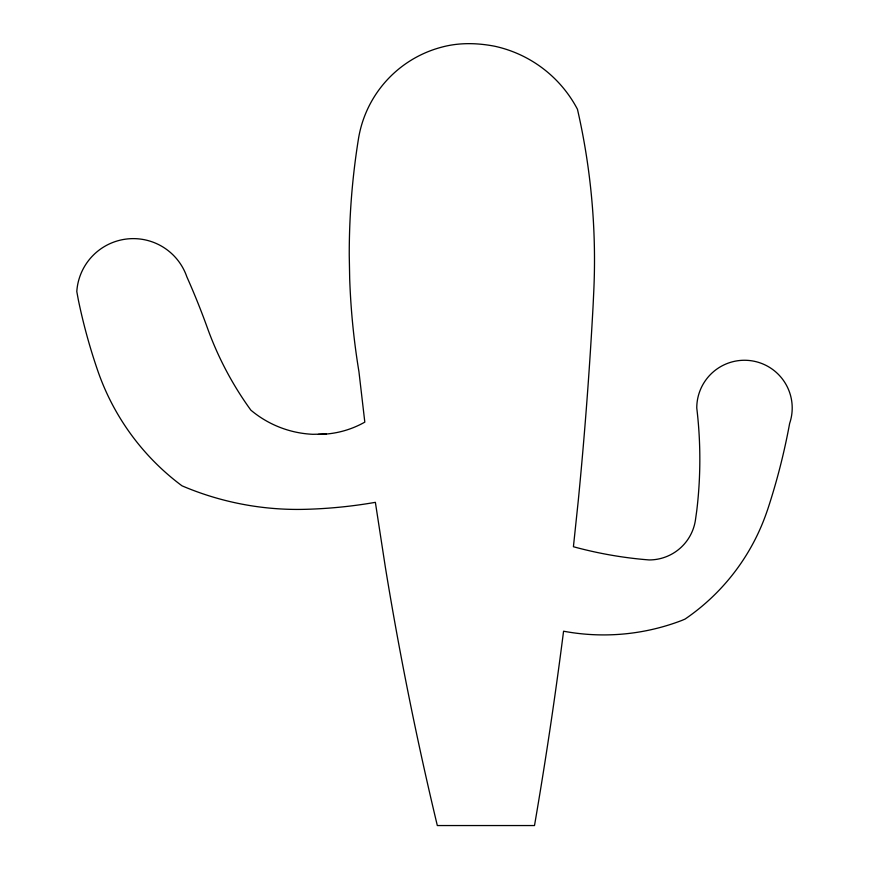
<?xml version="1.0" encoding="UTF-8"?>
<svg xmlns="http://www.w3.org/2000/svg" width="869" height="869" viewBox="0 0 869 869"><rect width="100%" height="100%" fill="white"/><g stroke="black" fill="none" stroke-linecap="round" stroke-linejoin="round"><path stroke-width="1.3" d="M326.353 434.033L312.818 434.304A103.574 103.574 0 0 1 250.859 410.146A330.024 330.024 0 0 1 207.463 328.102A746.688 746.688 0 0 0 186.868 276.885A56.626 56.626 0 0 0 76.798 291.528L78.34 299.914A573.214 573.214 0 0 0 97.708 370.585A241.473 241.473 0 0 0 182.001 485.825A294.211 294.211 0 0 0 304.954 509.332A482.349 482.349 0 0 0 375.375 502.336L385.391 567.414A3587.113 3587.113 0 0 0 437.324 825.55L534.5 825.55A4513.977 4513.977 0 0 0 563.568 631.209A218.51 218.51 0 0 0 681.774 620.466L685.022 619.097A213.904 213.904 0 0 0 766.534 512.71L767.696 509.386A650.783 650.783 0 0 0 789.639 423.42A47.719 47.719 0 0 0 752.304 360.907A47.719 47.719 0 0 0 696.764 407.985A430.557 430.557 0 0 1 696.764 510.581L695.493 519.673A46.774 46.774 0 0 1 649.143 559.94A408.43 408.43 0 0 1 573.421 546.731L578.233 501.033A4513.977 4513.977 0 0 0 593.125 305.106L593.755 291.626A675.126 675.126 0 0 0 577.451 109.255A123.007 123.007 0 0 0 494.472 46.187C477.211 42.896 459.364 42.462 442.267 47.002A113.546 113.546 0 0 0 358.452 138.91A722.128 722.128 0 0 0 349.251 255.323L349.686 278.699A722.128 722.128 0 0 0 358.94 371.693L364.817 422.128A94.656 94.656 0 0 1 326.353 434.033L318.402 434.37"/></g></svg>
